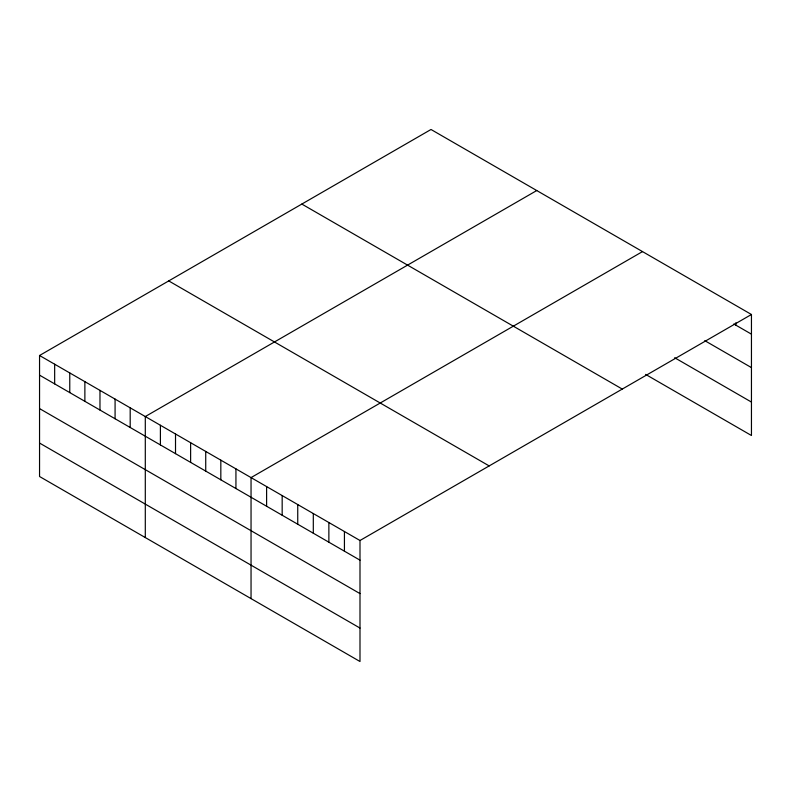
<?xml version="1.0" encoding="UTF-8"?>
<svg xmlns="http://www.w3.org/2000/svg" width="791" height="791" viewBox="0 0 791 791"><rect width="100%" height="100%" fill="white"/><g stroke="black" fill="none" stroke-linecap="round" stroke-linejoin="round"><path stroke-width="1.19" d="M39.55 355.495L359.994 540.5L359.994 661.513L39.55 476.508L39.55 355.495L431.006 129.487L751.45 314.492L751.45 435.505L645.614 374.4M536.753 190.542L145.297 416.541L145.297 537.554M642.5 251.597L251.044 477.596L251.044 598.609M359.994 540.5L751.45 314.492M733.811 323.974L751.45 334.158M704.761 340.644L751.45 367.607M674.664 357.73L751.45 402.065M301.826 204.068L622.27 389.073M168.73 280.914L489.174 465.919M39.55 375.161L359.994 560.166M39.55 408.601L359.994 593.606M39.55 443.059L359.994 628.064M735.887 322.718L735.887 325.18M344.431 531.512L344.431 551.179M328.868 522.525L328.868 542.191M313.305 513.537L313.305 533.203M297.742 504.559L297.742 524.225M282.169 495.571L282.169 515.238M266.607 486.584L266.607 506.25M235.936 468.875L235.936 488.541M220.827 460.154L220.827 479.821M205.729 451.434L205.729 471.1M190.621 442.713L190.621 462.379M175.513 433.992L175.513 453.658M160.405 425.261L160.405 444.928M130.189 407.82L130.189 427.486M115.081 399.099L115.081 418.765M99.973 390.378L99.973 410.045M84.874 381.658L84.874 401.324M69.766 372.937L69.766 392.603M54.658 364.216L54.658 383.882"/></g></svg>
